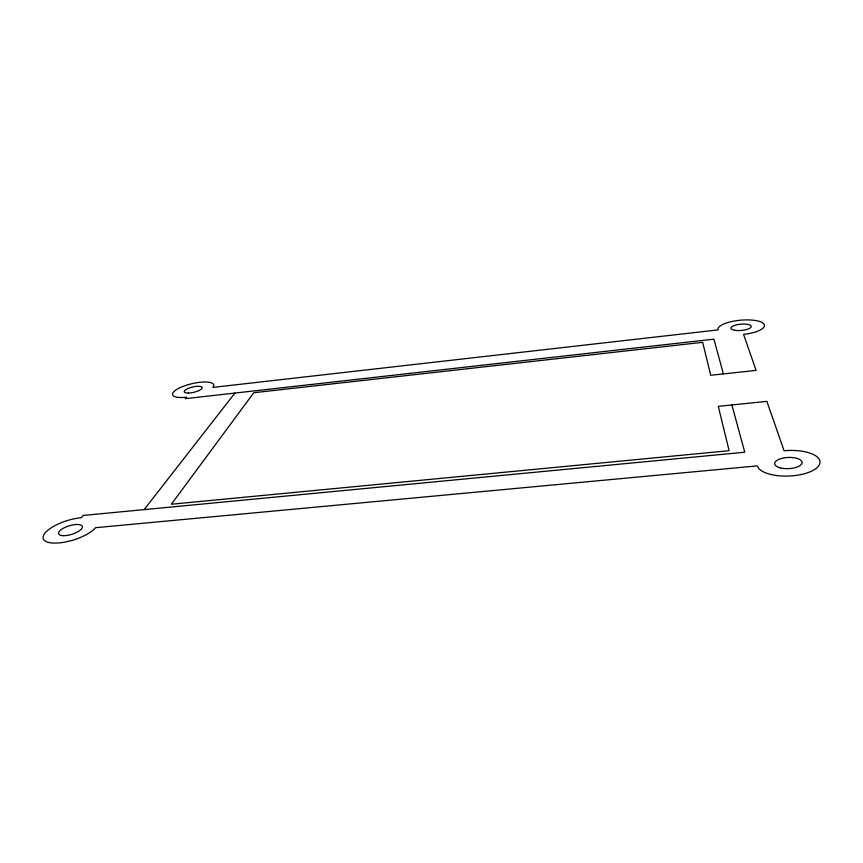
<?xml version="1.0" encoding="UTF-8"?>
<svg xmlns="http://www.w3.org/2000/svg" width="863" height="863" viewBox="0 0 863 863"><rect width="100%" height="100%" fill="white"/><g stroke="black" fill="none" stroke-linecap="round" stroke-linejoin="round"><path stroke-width="1.29" d="M144.143 509.612L234.909 393.075M723.388 373.906L713.906 339.159L185.318 398.652L186.581 397.207A21.154 6.203 -13.4 0 1 173.549 392.007A21.154 6.203 -13.4 0 1 199.461 382.341A21.154 6.203 -13.4 0 1 212.827 387.411L718.038 329.903A23.344 7.217 -5.1 0 1 739.062 320.346A23.344 7.217 -5.1 0 1 764.359 324.812A23.344 7.217 -5.1 0 1 743.572 334.402L756.107 370.4L710.713 375.276L702.676 342.32L253.798 392.719L171.359 504.24L729.116 450.691L718.296 406.354L766.883 401.371L784.089 450.766A31.456 12.783 -2.5 0 1 819.731 460.421A31.456 12.783 -2.5 0 1 792.504 475.815A31.456 12.783 -2.5 0 1 757.369 465.88L95.556 527.692A28.393 10.183 -17.1 0 1 59.709 542.849A28.393 10.183 -17.1 0 1 45.264 532.741A28.393 10.183 -17.1 0 1 81.262 517.692L83.236 515.438L744.758 452.212L731.867 404.963M734.769 330.292A10.216 3.161 -5.1 0 0 751.166 326.958A10.216 3.161 -5.1 0 0 737.39 324.65A10.216 3.161 -5.1 0 0 734.769 330.292M188.274 393.064A9.256 2.718 -13.4 0 0 202.201 387.865A9.256 2.718 -13.4 0 0 189.083 388.08A9.256 2.718 -13.4 0 0 188.274 393.064M780.217 467.832A13.754 5.588 -2.5 0 0 802.051 463.172A13.754 5.588 -2.5 0 0 782.903 458.113A13.754 5.588 -2.5 0 0 780.217 467.832M63.053 535.675A12.416 4.455 -17.1 0 0 82.276 527.627A12.416 4.455 -17.1 0 0 66.03 526.948A12.416 4.455 -17.1 0 0 63.053 535.675"/></g></svg>
